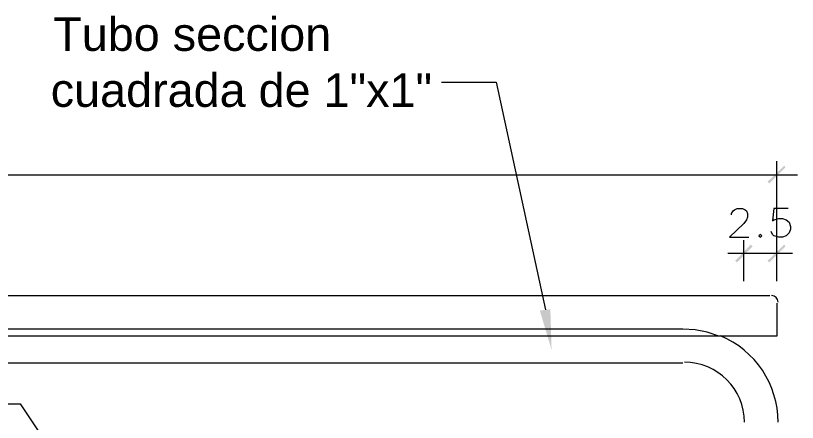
# Model space of a CAD drawing. Header units: inches. Extents: x 0.13 to 4.47, y 0.19 to 3.07.
# Drawn here: x 1.091 to 1.674, y 1.466 to 1.77 of the extents above; entities that cross this region are included whole.
import ezdxf

# ---------------------------------------------------------------- set-up
doc = ezdxf.new("R2010")
doc.units = ezdxf.units.IN
doc.header["$MEASUREMENT"] = 0
for name, color, linetype in [('PDF_PDF5_PDF12_PDF11_0', 7, 'Continuous'), ('PDF_PDF5_PDF12_PDF11_COTAS-01', 7, 'Continuous'), ('PDF_Texto', 7, 'Continuous')]:
    doc.layers.add(name, color=color, linetype=linetype)
doc.styles.add('PDF Arial', font='arial.ttf')

msp = doc.modelspace()

# ---------------------------------------------------------------- linework, layer by layer
at = {"layer": 'PDF_PDF5_PDF12_PDF11_0', "lineweight": 5}
for points in [[(1.40883, 1.72014), (1.4497, 1.72014), (1.48639, 1.55017)], [(1.63453, 1.57153), (1.63453, 1.60218)], [(1.65915, 1.57153), (1.65915, 1.60218)], [(1.62246, 1.59243), (1.63453, 1.59243), (1.65915, 1.59243), (1.67076, 1.59243)], [(0.46564, 1.56085), (1.65404, 1.56085)], [(1.65915, 1.55528), (1.65915, 1.53066), (0.46053, 1.53066), (0.46053, 1.55528)], [(1.61596, 1.53066), (1.60713, 1.53345), (1.59831, 1.53531), (1.58902, 1.53577), (0.53065, 1.53577), (0.52137, 1.53531), (0.51208, 1.53345), (0.50372, 1.53066)], [(0.53065, 1.51069), (1.58902, 1.51069)], [(1.05264, 1.48004), (1.09444, 1.48004), (1.12323, 1.43685)]]:
    msp.add_lwpolyline(points, dxfattribs=at)
at = {"layer": 'PDF_PDF5_PDF12_PDF11_0', "lineweight": 13}
for points in [[(1.62525, 1.62122), (1.62525, 1.62215), (1.62664, 1.62401), (1.62757, 1.62494), (1.62942, 1.62586), (1.6336, 1.62586), (1.63546, 1.62494), (1.63639, 1.62401), (1.63732, 1.62215), (1.63732, 1.61936), (1.63639, 1.61751), (1.63453, 1.61472), (1.62385, 1.6045), (1.63825, 1.6045)], [(1.66751, 1.62586), (1.65682, 1.62586), (1.6559, 1.61658), (1.65682, 1.61751), (1.66054, 1.61843), (1.66333, 1.61843), (1.66611, 1.61751), (1.66843, 1.61565), (1.66936, 1.6124), (1.66936, 1.61054), (1.66843, 1.60775), (1.66611, 1.60543), (1.66333, 1.6045), (1.66054, 1.6045), (1.65682, 1.60543), (1.6559, 1.60636), (1.65497, 1.60868)]]:
    msp.add_lwpolyline(points, dxfattribs=at)
msp.add_lwpolyline([(1.64707, 1.60636), (1.64568, 1.60543), (1.64707, 1.6045), (1.648, 1.60543)], close=True, dxfattribs=at)
at = {"layer": 'PDF_PDF5_PDF12_PDF11_0', "lineweight": 5}
for centre, radius, start, end in [((1.6552, 1.55597), 0.00488, 359.99944, 90.00056), ((1.59018, 1.46634), 0.06989, 359.99991, 67.34638), ((1.59018, 1.46634), 0.04481, 0.00005, 89.99995)]:
    msp.add_arc(centre, radius, start, end, dxfattribs=at)
at = {"layer": 'PDF_PDF5_PDF12_PDF11_0', "transparency": 33554559}
for points in [[(1.65218, 1.64583), (1.65357, 1.64444), (1.66472, 1.65791)], [(1.65357, 1.64444), (1.66472, 1.65791), (1.66565, 1.65651)], [(1.62803, 1.58685), (1.62942, 1.58546), (1.63964, 1.59893)], [(1.62942, 1.58546), (1.63964, 1.59893), (1.64103, 1.59754)], [(1.66472, 1.59893), (1.65357, 1.58546), (1.65218, 1.58685)], [(1.66565, 1.59754), (1.66472, 1.59893), (1.65357, 1.58546)], [(1.4901, 1.55063), (1.49103, 1.52045), (1.48221, 1.5497)]]:
    msp.add_solid(points, dxfattribs=at)
at = {"layer": 'PDF_PDF5_PDF12_PDF11_COTAS-01', "lineweight": 5}
for points in [[(1.65915, 1.57153), (1.65915, 1.66116)], [(0.44567, 1.65094), (1.67447, 1.65094)]]:
    msp.add_lwpolyline(points, dxfattribs=at)

# ---------------------------------------------------------------- texts
at = {"layer": 'PDF_Texto', "char_height": 0.0249739, "attachment_point": 7, "style": 'PDF Arial'}
for s, insert in [('Tubo seccion', (1.11905, 1.74316)), ('cuadrada de 1"x1"', (1.11719, 1.70137))]:
    msp.add_mtext(s, dxfattribs=dict(at, insert=insert))

doc.saveas('drawing.dxf')
